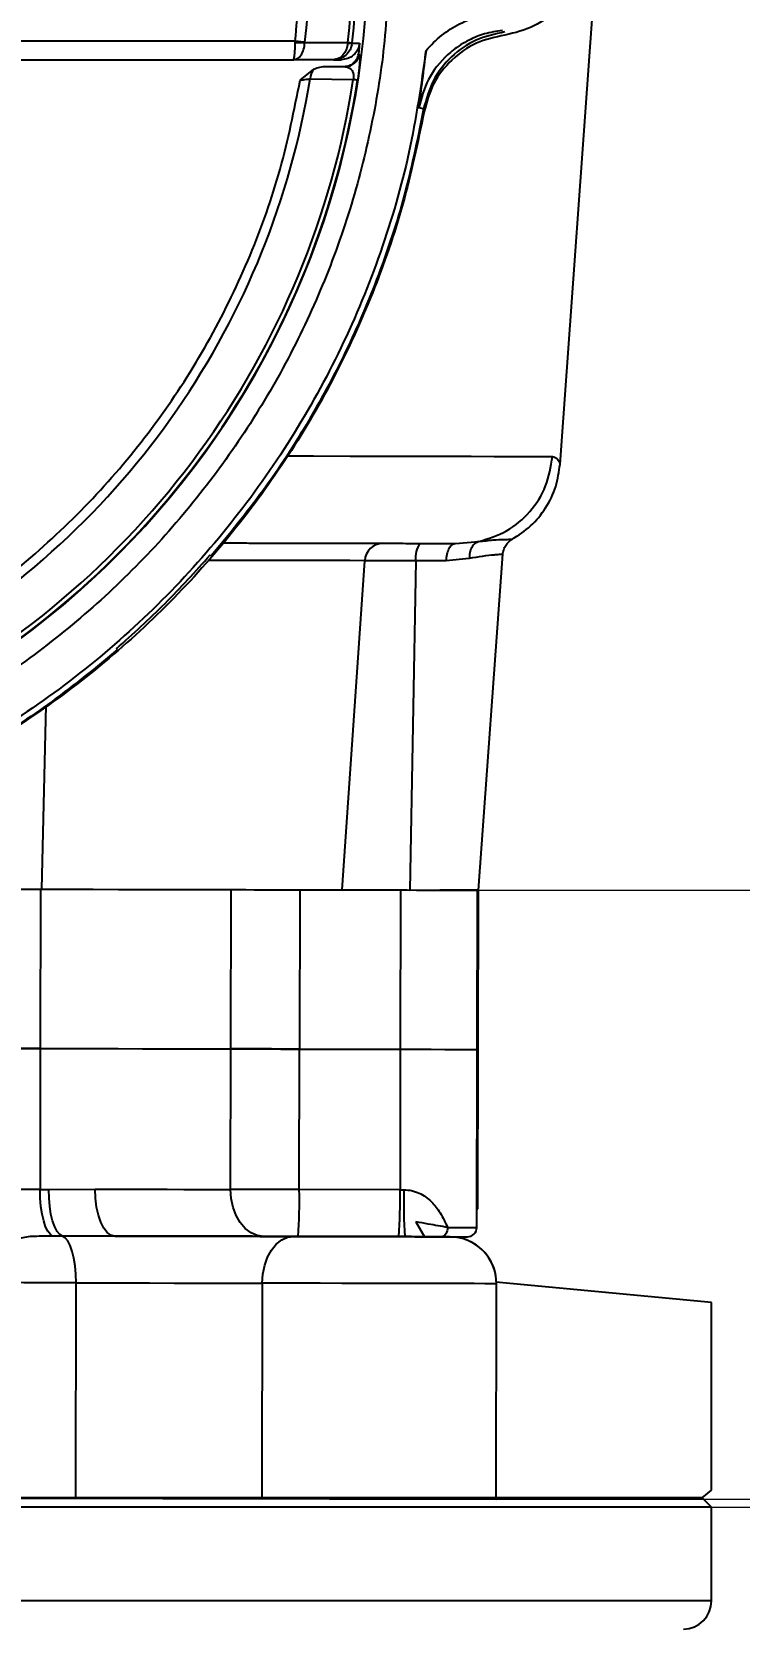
# Model space of a CAD drawing. Header units: millimetres. Extents: x 2003 to 4439, y 563 to 2285.
# Drawn here: x 2702.1 to 2777.6, y 1856.4 to 2026.8 of the extents above; entities that cross this region are included whole.
import ezdxf

# ---------------------------------------------------------------- set-up
doc = ezdxf.new("R2010")
doc.units = ezdxf.units.MM
doc.layers.add('AM_5', color=3, linetype='Continuous', lineweight=25)
doc.styles.add('SLDTEXTSTYLE1', font='txt.shx', dxfattribs={"width": 0.7, "bigfont": 'gbcbig.shx'})
doc.dimstyles.new('SLDDIMSTYLE12$0', dxfattribs={"dimtxt": 12, "dimasz": 10, "dimexe": 0, "dimexo": 0.0625, "dimgap": 0.875, "dimtad": 1, "dimdec": 1, "dimlfac": 1.8, "dimrnd": 1e-09, "dimzin": 12, "dimdsep": 46, "dimtxsty": 'SLDTEXTSTYLE1', "dimcen": 0.09, "dimdle": 8.16, "dimclrd": 3, "dimclre": 3, "dimadec": 0, "dimazin": 3, "dimtfac": 1, "dimtdec": 1, "dimtofl": 0, "dimtmove": 0, "dimatfit": 3, "dimfxl": 0, "dimfrac": 2, "dimtolj": 1, "dimlwd": 5, "dimlwe": 5, "dimarcsym": 0})

# ---------------------------------------------------------------- blocks, each defined once
blk = doc.blocks.new('*D46')
at = {"layer": 'AM_5', "color": 3, "lineweight": 5, "transparency": 16777216}
blk.add_line((2702.75, 2233.99), (2886.64, 2233.99), dxfattribs=at)
at = {"layer": 'AM_5', "color": 3, "linetype": 'Continuous', "lineweight": 5, "transparency": 16777216}
for p, q in [((2886.64, 2223.99), (2886.64, 1945.25)), ((2749.82, 1935.25), (2886.64, 1935.25))]:
    blk.add_line(p, q, dxfattribs=at)
at = {"layer": 'AM_5', "color": 3, "transparency": 16777216}
for points in [[(2884.98, 2223.99), (2888.31, 2223.99), (2886.64, 2233.99)], [(2884.98, 1945.25), (2888.31, 1945.25), (2886.64, 1935.25)]]:
    blk.add_solid(points, dxfattribs=at)
at = {"layer": 'Defpoints', "color": 0, "transparency": 16777216}
for p in [(2702.69, 2233.99), (2749.76, 1935.25), (2886.64, 1935.25)]:
    blk.add_point(p, dxfattribs=at)
at = {"layer": 'AM_5', "color": 0, "transparency": 16777216, "insert": (2879.77, 2084.62), "char_height": 12, "attachment_point": 5, "rotation": 90, "style": 'SLDTEXTSTYLE1'}
blk.add_mtext('\\A1;350', dxfattribs=at)
blk = doc.blocks.new('*D47')
at = {"layer": 'AM_5', "color": 3, "lineweight": 5, "transparency": 16777216}
blk.add_line((2749.64, 1935.25), (2885.99, 1935.25), dxfattribs=at)
at = {"layer": 'AM_5', "color": 3, "linetype": 'Continuous', "lineweight": 5, "transparency": 16777216}
for p, q in [((2885.99, 1925.25), (2885.99, 1880.25)), ((2750.42, 1870.25), (2885.99, 1870.25))]:
    blk.add_line(p, q, dxfattribs=at)
at = {"layer": 'AM_5', "color": 3, "transparency": 16777216}
for points in [[(2884.32, 1925.25), (2887.66, 1925.25), (2885.99, 1935.25)], [(2884.32, 1880.25), (2887.66, 1880.25), (2885.99, 1870.25)]]:
    blk.add_solid(points, dxfattribs=at)
at = {"layer": 'Defpoints', "color": 0, "transparency": 16777216}
for p in [(2749.58, 1935.25), (2750.36, 1870.25), (2885.99, 1870.25)]:
    blk.add_point(p, dxfattribs=at)
at = {"layer": 'AM_5', "color": 0, "transparency": 16777216, "insert": (2879.12, 1902.75), "char_height": 12, "attachment_point": 5, "rotation": 90, "style": 'SLDTEXTSTYLE1'}
blk.add_mtext('\\A1;40', dxfattribs=at)
blk = doc.blocks.new('*D60')
at = {"layer": 'AM_5', "color": 3, "lineweight": 5, "transparency": 16777216}
blk.add_line((2774.68, 1869.38), (2884.14, 1869.38), dxfattribs=at)
at = {"layer": 'AM_5', "color": 3, "linetype": 'Continuous', "lineweight": 5, "transparency": 16777216}
for p, q in [((2884.14, 1859.38), (2884.14, 1376.38)), ((2798.68, 1366.38), (2884.14, 1366.38))]:
    blk.add_line(p, q, dxfattribs=at)
at = {"layer": 'AM_5', "color": 3, "transparency": 16777216}
for points in [[(2882.48, 1859.38), (2885.81, 1859.38), (2884.14, 1869.38)], [(2882.48, 1376.38), (2885.81, 1376.38), (2884.14, 1366.38)]]:
    blk.add_solid(points, dxfattribs=at)
at = {"layer": 'Defpoints', "color": 0, "transparency": 16777216}
for p in [(2774.62, 1869.38), (2798.62, 1366.38), (2884.14, 1366.38)]:
    blk.add_point(p, dxfattribs=at)
at = {"layer": 'AM_5', "color": 0, "transparency": 16777216, "insert": (2877.27, 1617.88), "char_height": 12, "attachment_point": 5, "rotation": 90, "style": 'SLDTEXTSTYLE1'}
blk.add_mtext('\\A1;503', dxfattribs=at)

msp = doc.modelspace()

# ---------------------------------------------------------------- linework, layer by layer
at = {"color": 7, "linetype": 'Continuous', "lineweight": 25}
for p, q in [((2758.445, 1980.707), (2762.375, 2035.222)), ((2679.495, 2025.884), (2730.186, 2025.884)), ((2730.183, 2025.723), (2730.186, 2025.884)), ((2731.212, 2025.764), (2731.208, 2025.723)), ((2731.208, 2025.723), (2735.794, 2025.732)), ((2735.794, 2025.732), (2735.788, 2025.663)), ((2736.254, 2025.663), (2736.256, 2025.68)), ((2736.254, 2025.663), (2737.059, 2025.665)), ((2737.059, 2025.665), (2736.921, 2024.489)), ((2679.495, 2023.884), (2729.985, 2023.884)), ((2729.985, 2023.884), (2730.202, 2023.948)), ((2729.985, 2023.884), (2730.03, 2023.937)), ((2734.28, 2023.884), (2729.985, 2023.884)), ((2734.624, 2023.946), (2734.28, 2023.884)), ((2734.503, 2023.936), (2734.28, 2023.884)), ((2734.28, 2023.884), (2735.068, 2023.884)), ((2736.921, 2024.489), (2737.016, 2024.456)), ((2730.706, 2021.7), (2732.18, 2022.874)), ((2731.777, 2021.85), (2736.377, 2021.768)), ((2733.488, 2023.174), (2735.529, 2023.14)), ((2733.488, 2023.174), (2735.432, 2023.174)), ((2743.89, 2018.646), (2743.373, 2018.766)), ((2747.303, 1972.254), (2749.772, 1972.458)), ((2721.108, 1971.032), (2721.219, 1970.92)), ((2748.765, 1970.642), (2746.303, 1970.396)), ((2749.755, 1935.249), (2752.34, 1971.107)), ((2735.204, 1935.28), (2737.612, 1970.415)), ((2743.055, 1970.403), (2742.42, 1935.265)), ((2711.224, 1960.925), (2711.113, 1961.037)), ((2703.576, 1954.949), (2703.104, 1935.349)), ((2703.01, 1935.349), (2702.974, 1918.349)), ((2723.322, 1918.305), (2723.359, 1935.305)), ((2730.686, 1935.29), (2730.65, 1918.29)), ((2730.686, 1935.29), (2741.435, 1935.267)), ((2741.435, 1935.267), (2741.399, 1918.267)), ((2745.823, 1935.257), (2745.823, 1935.257)), ((2746.866, 1935.255), (2746.866, 1935.255)), ((2749.598, 1918.249), (2749.634, 1935.249)), ((2749.719, 1918.249), (2749.755, 1935.249)), ((2702.974, 1918.349), (2702.942, 1903.299)), ((2723.29, 1903.305), (2723.322, 1918.305)), ((2730.617, 1903.29), (2730.65, 1918.29)), ((2730.65, 1918.29), (2741.399, 1918.267)), ((2741.399, 1918.267), (2741.367, 1903.267)), ((2749.557, 1899.249), (2749.598, 1918.249)), ((2749.598, 1918.249), (2749.719, 1918.249)), ((2749.683, 1901.249), (2749.719, 1918.249)), ((2702.942, 1903.299), (2703.875, 1903.297)), ((2703.875, 1903.297), (2708.817, 1903.336)), ((2741.367, 1903.267), (2730.617, 1903.29)), ((2741.367, 1903.267), (2741.776, 1903.266)), ((2749.561, 1901.128), (2749.683, 1901.249)), ((2749.561, 1901.249), (2749.683, 1901.249)), ((2743.054, 1899.845), (2743.974, 1898.262)), ((2705.336, 1898.319), (2704.321, 1898.321)), ((2710.927, 1898.332), (2705.336, 1898.319)), ((2741.232, 1898.267), (2730.483, 1898.29)), ((2741.897, 1898.266), (2741.232, 1898.267)), ((2741.893, 1898.266), (2742.495, 1898.264)), ((2741.938, 1898.266), (2742.5, 1898.264)), ((2746.13, 1898.257), (2745.849, 1898.257)), ((2748.054, 1898.058), (2748.055, 1898.253)), ((2706.749, 1870.341), (2706.798, 1893.341)), ((2726.669, 1893.298), (2726.619, 1870.298)), ((2751.614, 1870.245), (2751.663, 1893.245)), ((2751.663, 1893.245), (2751.663, 1893.245)), ((2773.617, 1870.383), (2600.617, 1870.383)), ((2774.617, 1869.383), (2773.617, 1870.383)), ((2774.617, 1869.383), (2599.617, 1869.383)), ((2774.617, 1859.383), (2774.617, 1869.383)), ((2774.617, 1859.383), (2599.617, 1859.383))]:
    msp.add_line(p, q, dxfattribs=at)
at = {"linetype": 'ByBlock'}
for p, q in [((2774.613, 1891.222), (2751.587, 1893.393)), ((2774.613, 1871.192), (2774.613, 1891.222)), ((2622.619, 1870.52), (2751.614, 1870.245)), ((2773.617, 1870.383), (2774.613, 1871.192))]:
    msp.add_line(p, q, dxfattribs=at)
at = {"color": 7, "linetype": 'Continuous', "lineweight": 25, "flags": 128}
for points in [[(2730.186, 2025.884), (2730.327, 2025.867), (2730.467, 2025.851), (2730.604, 2025.835), (2730.738, 2025.819), (2730.867, 2025.804), (2730.989, 2025.79), (2731.104, 2025.776), (2731.212, 2025.764)], [(2735.794, 2025.732), (2735.892, 2025.721), (2735.979, 2025.711), (2736.056, 2025.702), (2736.121, 2025.695), (2736.174, 2025.689), (2736.215, 2025.685), (2736.242, 2025.682), (2736.256, 2025.68)], [(2735.432, 2023.174), (2735.486, 2023.155), (2735.529, 2023.14)], [(2736.837, 2021.696), (2736.823, 2021.699), (2736.796, 2021.703), (2736.755, 2021.709), (2736.703, 2021.717), (2736.638, 2021.727), (2736.561, 2021.739), (2736.474, 2021.753), (2736.377, 2021.768)], [(2729.437, 1981.595), (2732.121, 1981.589), (2736.055, 1981.581), (2739.726, 1981.573), (2743.116, 1981.566), (2746.206, 1981.559), (2748.979, 1981.553), (2751.421, 1981.548), (2753.517, 1981.543), (2755.258, 1981.54), (2756.633, 1981.537), (2757.635, 1981.535)], [(2737.612, 1970.415), (2736.025, 1970.418), (2734.088, 1970.422), (2731.815, 1970.427), (2729.223, 1970.432), (2726.33, 1970.439), (2723.157, 1970.445), (2720.904, 1970.45)], [(2743.055, 1970.403), (2742.134, 1970.405), (2741.255, 1970.407), (2740.434, 1970.409), (2739.684, 1970.41), (2739.016, 1970.412), (2738.443, 1970.413), (2737.972, 1970.414), (2737.612, 1970.415)], [(2746.303, 1970.396), (2745.919, 1970.397), (2745.528, 1970.398), (2745.131, 1970.399), (2744.726, 1970.399), (2744.316, 1970.4), (2743.9, 1970.401), (2743.48, 1970.402), (2743.055, 1970.403)], [(2696.436, 1935.363), (2696.83, 1935.362), (2697.369, 1935.361), (2698.042, 1935.359), (2698.84, 1935.358), (2699.751, 1935.356), (2700.76, 1935.354), (2701.852, 1935.351), (2703.01, 1935.349)], [(2703.01, 1935.349), (2705.846, 1935.343), (2708.616, 1935.337), (2711.313, 1935.331), (2713.925, 1935.325), (2716.445, 1935.32), (2718.862, 1935.315), (2721.17, 1935.31), (2723.359, 1935.305)], [(2723.359, 1935.305), (2724.11, 1935.304), (2724.927, 1935.302), (2725.8, 1935.3), (2726.721, 1935.298), (2727.68, 1935.296), (2728.667, 1935.294), (2729.672, 1935.292), (2730.686, 1935.29)], [(2741.435, 1935.267), (2743.113, 1935.263), (2744.725, 1935.26), (2746.201, 1935.257), (2747.474, 1935.254), (2748.488, 1935.252), (2749.2, 1935.25), (2749.576, 1935.249), (2749.601, 1935.249), (2749.273, 1935.25), (2748.607, 1935.251), (2747.633, 1935.254)], [(2747.633, 1935.254), (2747.053, 1935.255), (2746.563, 1935.256), (2746.172, 1935.257), (2745.884, 1935.257), (2745.704, 1935.258), (2745.633, 1935.258), (2745.673, 1935.258), (2745.823, 1935.257)], [(2745.823, 1935.257), (2745.989, 1935.257), (2746.145, 1935.257), (2746.29, 1935.256), (2746.426, 1935.256), (2746.551, 1935.256), (2746.667, 1935.256), (2746.772, 1935.255), (2746.866, 1935.255)], [(2746.866, 1935.255), (2748.15, 1935.253), (2749.082, 1935.251), (2749.622, 1935.249), (2749.755, 1935.249)], [(2702.974, 1918.349), (2701.816, 1918.351), (2700.724, 1918.354), (2699.715, 1918.356), (2698.804, 1918.358), (2698.006, 1918.359), (2697.332, 1918.361), (2696.794, 1918.362), (2696.399, 1918.363)], [(2696.399, 1918.363), (2696.794, 1918.362), (2697.332, 1918.361), (2698.006, 1918.359), (2698.804, 1918.358), (2699.715, 1918.356), (2700.724, 1918.354), (2701.816, 1918.351), (2702.974, 1918.349)], [(2702.974, 1918.349), (2705.809, 1918.343), (2708.58, 1918.337), (2711.276, 1918.331), (2713.889, 1918.326), (2716.408, 1918.32), (2718.826, 1918.315), (2721.133, 1918.31), (2723.322, 1918.305)], [(2702.974, 1918.349), (2705.809, 1918.343), (2708.58, 1918.337), (2711.276, 1918.331), (2713.889, 1918.326), (2716.408, 1918.32), (2718.826, 1918.315), (2721.133, 1918.31), (2723.322, 1918.305)], [(2730.65, 1918.29), (2729.636, 1918.292), (2728.631, 1918.294), (2727.643, 1918.296), (2726.684, 1918.298), (2725.763, 1918.3), (2724.89, 1918.302), (2724.074, 1918.304), (2723.322, 1918.305)], [(2723.322, 1918.305), (2724.074, 1918.304), (2724.89, 1918.302), (2725.763, 1918.3), (2726.684, 1918.298), (2727.643, 1918.296), (2728.631, 1918.294), (2729.636, 1918.292), (2730.65, 1918.29)], [(2741.399, 1918.267), (2743.077, 1918.263), (2744.689, 1918.26), (2746.164, 1918.257), (2747.437, 1918.254), (2748.452, 1918.252), (2749.163, 1918.25), (2749.54, 1918.249), (2749.598, 1918.249)], [(2741.399, 1918.267), (2743.077, 1918.263), (2744.689, 1918.26), (2746.164, 1918.257), (2747.437, 1918.254), (2748.452, 1918.252), (2749.163, 1918.25), (2749.54, 1918.249), (2749.598, 1918.249)], [(2704.321, 1898.321), (2704.043, 1898.497), (2703.78, 1898.834), (2703.541, 1899.322), (2703.334, 1899.944), (2703.165, 1900.678), (2703.041, 1901.501), (2702.966, 1902.385), (2702.942, 1903.299)], [(2705.336, 1898.319), (2705.042, 1898.494), (2704.763, 1898.832), (2704.51, 1899.32), (2704.29, 1899.942), (2704.112, 1900.676), (2703.98, 1901.499), (2703.9, 1902.383), (2703.875, 1903.297)], [(2710.927, 1898.332), (2710.513, 1898.429), (2710.116, 1898.714), (2709.75, 1899.177), (2709.43, 1899.799), (2709.168, 1900.558), (2708.974, 1901.423), (2708.855, 1902.361), (2708.817, 1903.336)], [(2708.817, 1903.336), (2710.808, 1903.332), (2712.754, 1903.328), (2714.652, 1903.324), (2716.497, 1903.32), (2718.287, 1903.316), (2720.018, 1903.312), (2721.687, 1903.309), (2723.29, 1903.305)], [(2726.819, 1898.298), (2726.129, 1898.395), (2725.465, 1898.681), (2724.854, 1899.145), (2724.319, 1899.768), (2723.881, 1900.526), (2723.556, 1901.391), (2723.356, 1902.33), (2723.29, 1903.305)], [(2730.617, 1903.29), (2729.604, 1903.292), (2728.598, 1903.294), (2727.611, 1903.296), (2726.652, 1903.298), (2725.731, 1903.3), (2724.858, 1903.302), (2724.042, 1903.304), (2723.29, 1903.305)], [(2746.437, 1899.256), (2746.424, 1899.061), (2746.389, 1898.873), (2746.333, 1898.701), (2746.256, 1898.549), (2746.164, 1898.425), (2746.058, 1898.333), (2745.944, 1898.276), (2745.825, 1898.257)], [(2746.437, 1899.256), (2747.623, 1899.253), (2748.557, 1899.251), (2749.198, 1899.25), (2749.52, 1899.249), (2749.557, 1899.249)], [(2706.798, 1893.341), (2706.773, 1894.255), (2706.693, 1895.138), (2706.561, 1895.961), (2706.383, 1896.696), (2706.163, 1897.317), (2705.91, 1897.805), (2705.631, 1898.143), (2705.336, 1898.319)], [(2726.669, 1893.298), (2726.735, 1894.273), (2726.926, 1895.211), (2727.236, 1896.075), (2727.652, 1896.831), (2728.158, 1897.452), (2728.735, 1897.913), (2729.361, 1898.196), (2730.011, 1898.291)], [(2743.985, 1898.261), (2745.283, 1898.258), (2745.587, 1898.258)], [(2746.305, 1898.256), (2746.41, 1898.256), (2747.276, 1898.254), (2747.833, 1898.253), (2748.052, 1898.253), (2748.055, 1898.253)], [(2706.798, 1893.341), (2705.414, 1893.344), (2704.018, 1893.346), (2702.613, 1893.349), (2701.199, 1893.353), (2699.776, 1893.356), (2698.346, 1893.359), (2696.909, 1893.362), (2695.466, 1893.365)], [(2706.798, 1893.341), (2709.359, 1893.335), (2711.989, 1893.329), (2714.644, 1893.324), (2717.276, 1893.318), (2719.838, 1893.313), (2722.286, 1893.307), (2724.576, 1893.303), (2726.669, 1893.298)], [(2751.663, 1893.245), (2751.592, 1893.245), (2751.179, 1893.246), (2750.408, 1893.247), (2749.297, 1893.25), (2747.874, 1893.253), (2746.174, 1893.256), (2744.239, 1893.26), (2742.117, 1893.265), (2739.86, 1893.27), (2737.524, 1893.275), (2735.167, 1893.28), (2732.847, 1893.285), (2730.621, 1893.29), (2728.545, 1893.294), (2726.669, 1893.298)]]:
    msp.add_lwpolyline(points, dxfattribs=at)
at = {"color": 7, "linetype": 'Continuous', "lineweight": 25}
for centre, radius, start, end in [((2646.47, 2035.674), 91.48, 295.79271, 180), ((2646.47, 2035.674), 90.341, 353.64897, 186.35103), ((2646.47, 2035.674), 89.875, 353.64897, 186.35103), ((2646.47, 2035.674), 85.319, 353.33017, 186.66983), ((2730.696, 2040.046), 14.332, 267.94983, 272.05042), ((2736.021, 2027.488), 1.84, 262.7292, 277.27215), ((2735.527, 2024.64), 1.5, 270.08724, 352.92929), ((2646.47, 2035.674), 90.976, 296.50811, 351.20762), ((2646.47, 2035.674), 86.42, 299.88973, 350.7957), ((2733.537, 2021.748), 1.764, 140.3012, 176.66464), ((2646.47, 2035.674), 91.441, 295.84596, 351.20762), ((2739.553, 1970.328), 1.943, 91.26442, 177.45771), ((2745.397, 1970.812), 2.377, 142.39242, 189.89938), ((2680.144, 1902.148), 50.487, 355.6169, 1.29537), ((2690.893, 1902.125), 50.487, 355.6169, 1.29537), ((2789.352, 1901.915), 47.595, 178.37363, 184.39756), ((2748.557, 1899.251), 1, 269.87751, 359.87751), ((2746.663, 1893.255), 5, 359.87751, 89.87751), ((2746.663, 1893.256), 5, 359.87751, 73.80953), ((2771.617, 1859.383), 3, 270, 0)]:
    msp.add_arc(centre, radius, start, end, dxfattribs=at)
for points in [[(2730.186, 2025.884), (2730.44, 2028.837), (2730.949, 2034.743), (2730.525, 2043.642), (2729.234, 2052.444), (2727.005, 2061.063), (2723.886, 2069.398), (2719.906, 2077.36), (2715.111, 2084.857), (2709.552, 2091.809), (2703.293, 2098.137), (2696.403, 2103.771), (2688.958, 2108.649), (2681.041, 2112.714), (2672.74, 2115.929), (2664.147, 2118.234), (2655.358, 2119.689), (2649.433, 2119.87), (2646.47, 2119.96)], [(2740.21, 2035.674), (2740.123, 2032.607), (2739.949, 2026.471), (2738.546, 2017.357), (2736.321, 2008.419), (2733.213, 1999.744), (2729.275, 1991.414), (2724.537, 1983.511), (2719.049, 1976.11), (2712.861, 1969.283), (2706.034, 1963.096), (2698.633, 1957.607), (2690.73, 1952.87), (2682.4, 1948.931), (2673.725, 1945.823), (2664.787, 1943.598), (2655.673, 1942.195), (2649.538, 1942.021), (2646.47, 1941.934)], [(2752.567, 2026.517), (2751.526, 2026.291), (2749.443, 2025.837), (2746.804, 2023.96), (2744.788, 2021.426), (2744.223, 2019.37), (2743.941, 2018.342)], [(2744.144, 2024.885), (2743.619, 2021.233), (2742.571, 2013.93), (2739.452, 2003.287), (2735.244, 1993.044), (2729.888, 1983.343), (2723.484, 1974.304), (2716.102, 1966.042), (2707.84, 1958.661), (2698.801, 1952.256), (2689.1, 1946.901), (2678.857, 1942.693), (2668.214, 1939.573), (2660.911, 1938.525), (2657.259, 1938.001)], [(2743.941, 2018.342), (2743.255, 2015.048), (2741.882, 2008.46), (2738.561, 1998.907), (2734.357, 1989.724), (2729.222, 1981.021), (2723.232, 1972.884), (2716.445, 1965.4), (2708.931, 1958.644), (2700.769, 1952.69), (2692.044, 1947.591), (2682.843, 1943.427), (2673.277, 1940.147), (2666.682, 1938.803), (2663.385, 1938.13)], [(2743.89, 2018.646), (2743.302, 2015.733), (2742.126, 2009.905), (2739.373, 2001.411), (2735.926, 1993.182), (2731.726, 1985.311), (2726.881, 1977.81), (2723.106, 1973.217), (2721.219, 1970.92)], [(2749.772, 1972.458), (2750.798, 1972.776), (2752.849, 1973.41), (2755.325, 1975.557), (2757.104, 1978.322), (2757.458, 1980.464), (2757.635, 1981.535)], [(2711.113, 1961.037), (2712.868, 1962.613), (2716.379, 1965.766), (2719.531, 1969.276), (2721.108, 1971.032)], [(2746.303, 1970.396), (2746.326, 1970.644), (2746.372, 1971.14), (2746.607, 1971.75), (2746.928, 1972.173), (2747.178, 1972.227), (2747.303, 1972.254)], [(2711.224, 1960.925), (2708.927, 1959.038), (2704.334, 1955.264), (2696.834, 1950.419), (2688.963, 1946.218), (2680.734, 1942.771), (2672.239, 1940.018), (2666.412, 1938.843), (2663.498, 1938.255)], [(2735.204, 1935.28), (2735.531, 1935.279), (2736.185, 1935.278), (2737.886, 1935.274), (2739.975, 1935.27), (2741.605, 1935.266), (2742.42, 1935.265)], [(2744.39, 1898.26), (2743.849, 1898.261), (2742.767, 1898.264), (2742.187, 1898.265), (2741.897, 1898.266)]]:
    msp.add_open_spline(points, degree=3, dxfattribs=at)
for points, knots in [([(2760.468, 2035.44), (2760.469, 2035.437), (2760.661, 2034.372), (2759.977, 2032.163), (2758.375, 2029.365), (2755.749, 2027.254), (2753.628, 2026.763), (2752.567, 2026.517)], [0, 0, 0, 0, 0.0007305, 0.2505479, 0.5003652, 0.7501826, 1, 1, 1, 1]), ([(2744.144, 2024.885), (2744.677, 2025.437), (2745.742, 2026.539), (2747.699, 2027.759), (2749.828, 2028.645), (2751.342, 2028.874), (2752.102, 2028.989)], [0, 0, 0, 0, 0.250755, 0.4999887, 0.7492331, 1, 1, 1, 1]), ([(2752.29, 2026.998), (2751.65, 2026.901), (2750.426, 2026.717), (2748.947, 2026.115), (2747.858, 2025.5), (2747.092, 2024.958), (2745.804, 2023.863), (2744.225, 2021.904), (2743.653, 2019.797), (2743.373, 2018.766)], [0, 0, 0, 0, 0.1490589, 0.284486, 0.365253, 0.4374072, 0.5004523, 0.7554674, 1, 1, 1, 1]), ([(2752.541, 2026.849), (2751.495, 2026.622), (2749.406, 2026.17), (2746.758, 2024.292), (2744.737, 2021.747), (2744.172, 2019.681), (2743.89, 2018.646)], [0, 0, 0, 0, 0.2500652, 0.4994456, 0.7493864, 1, 1, 1, 1]), ([(2730.03, 2023.937), (2730.043, 2023.975), (2730.075, 2024.073), (2730.126, 2024.416), (2730.169, 2024.992), (2730.178, 2025.485), (2730.183, 2025.723)], [0, 0, 0, 0, 0.1602203, 0.4085032, 0.7134055, 1, 1, 1, 1]), ([(2730.202, 2023.948), (2730.275, 2023.964), (2730.498, 2024.011), (2730.82, 2024.369), (2731.118, 2024.964), (2731.178, 2025.469), (2731.208, 2025.723)], [0, 0, 0, 0, 0.1384854, 0.4189741, 0.7062785, 1, 1, 1, 1]), ([(2735.788, 2025.663), (2735.747, 2025.415), (2735.663, 2024.925), (2735.295, 2024.349), (2734.889, 2023.999), (2734.605, 2023.953), (2734.503, 2023.936)], [0, 0, 0, 0, 0.287269, 0.5687714, 0.8436672, 1, 1, 1, 1]), ([(2736.254, 2025.663), (2736.199, 2025.415), (2736.091, 2024.925), (2735.609, 2024.35), (2735.094, 2024.006), (2734.741, 2023.961), (2734.624, 2023.946)], [0, 0, 0, 0, 0.29336, 0.5808309, 0.8615553, 1, 1, 1, 1]), ([(2737.059, 2025.665), (2737.006, 2025.425), (2736.901, 2024.946), (2736.431, 2024.364), (2735.8, 2023.962), (2735.312, 2023.91), (2735.068, 2023.884)], [0, 0, 0, 0, 0.2499161, 0.4998772, 0.7499002, 1, 1, 1, 1]), ([(2735.432, 2023.174), (2735.613, 2023.193), (2735.975, 2023.231), (2736.445, 2023.527), (2736.798, 2023.956), (2736.88, 2024.311), (2736.921, 2024.489)], [0, 0, 0, 0, 0.2499186, 0.499876, 0.7499727, 1, 1, 1, 1]), ([(2737.016, 2024.456), (2737.036, 2024.422), (2737.074, 2024.356), (2737.074, 2023.929), (2737.044, 2023.424), (2736.998, 2022.92), (2736.931, 2022.338), (2736.868, 2021.906), (2736.837, 2021.696)], [0, 0, 0, 0, 0.2597332, 0.4990196, 0.627221, 0.751249, 0.8793266, 1, 1, 1, 1]), ([(2743.373, 2018.766), (2743.51, 2019.737), (2743.782, 2021.67), (2744.024, 2023.817), (2744.144, 2024.885)], [0, 0, 0, 0, 0.5024427, 1, 1, 1, 1]), ([(2730.706, 2021.7), (2730.822, 2021.717), (2731.037, 2021.75), (2731.414, 2021.803), (2731.636, 2021.832), (2731.777, 2021.85)], [0, 0, 0, 0, 0.2980881, 0.5536014, 1, 1, 1, 1]), ([(2732.18, 2022.874), (2732.39, 2022.963), (2732.808, 2023.14), (2733.262, 2023.162), (2733.488, 2023.174)], [0, 0, 0, 0, 0.5015357, 1, 1, 1, 1]), ([(2735.529, 2023.14), (2735.737, 2023.099), (2736.048, 2023.038), (2736.302, 2022.68), (2736.368, 2022.475), (2736.396, 2022.371), (2736.414, 2022.249), (2736.416, 2022.15), (2736.416, 2022.147), (2736.416, 2022.14), (2736.417, 2022.11), (2736.416, 2022.043), (2736.408, 2021.923), (2736.388, 2021.825), (2736.377, 2021.768)], [0, 0, 0, 0, 0.4990723, 0.7485008, 0.7530832, 0.7903547, 0.8864775, 0.8865497, 0.8870969, 0.8885968, 0.8942193, 0.9157279, 0.950596, 1, 1, 1, 1]), ([(2688.754, 1961.602), (2690.932, 1962.876), (2695.917, 1965.79), (2702.982, 1971.444), (2709.946, 1978.276), (2716.065, 1985.886), (2721.288, 1994.134), (2725.516, 2002.929), (2728.793, 2012.137), (2730.068, 2018.512), (2730.706, 2021.7)], [0, 0, 0, 0, 0.0998488, 0.2284418, 0.3570349, 0.4856279, 0.6142209, 0.7428139, 0.871407, 1, 1, 1, 1]), ([(2757.635, 1981.535), (2757.831, 1981.474), (2758.23, 1981.35), (2758.438, 1980.733), (2758.423, 1980.778), (2758.418, 1980.793)], [0, 0, 0, 0, 0.395472, 0.8035087, 1, 1, 1, 1]), ([(2753.307, 1972.677), (2754, 1973.127), (2755.402, 1974.038), (2756.989, 1976.014), (2758.098, 1978.275), (2758.331, 1979.909), (2758.446, 1980.711)], [0, 0, 0, 0, 0.2484535, 0.5031786, 0.7562396, 1, 1, 1, 1]), ([(2722.477, 1972.307), (2722.746, 1972.307), (2723.608, 1972.305), (2725.017, 1972.302), (2726.703, 1972.298), (2728.336, 1972.295), (2729.919, 1972.291), (2732.351, 1972.286), (2735.356, 1972.28), (2738.583, 1972.273), (2741.163, 1972.267), (2743.369, 1972.263), (2745.131, 1972.259), (2746.459, 1972.256), (2747.042, 1972.255), (2747.303, 1972.254)], [0, 0, 0, 0, 0.0210906, 0.0677138, 0.114337, 0.1609602, 0.2075834, 0.2542066, 0.3834577, 0.5024197, 0.6110909, 0.7094695, 0.8246117, 0.9214568, 1, 1, 1, 1]), ([(2749.772, 1972.458), (2749.63, 1972.404), (2749.338, 1972.291), (2749.001, 1971.862), (2748.785, 1971.293), (2748.771, 1970.855), (2748.765, 1970.642)], [0, 0, 0, 0, 0.2428888, 0.5, 0.7571112, 1, 1, 1, 1]), ([(2749.772, 1972.458), (2750.309, 1972.522), (2751.361, 1972.646), (2752.51, 1972.682), (2753.165, 1972.702), (2753.434, 1972.707), (2753.357, 1972.705), (2753.357, 1972.705)], [0, 0, 0, 0, 0.2613439, 0.5116232, 0.7559295, 0.9994915, 1, 1, 1, 1]), ([(2752.34, 1971.104), (2752.363, 1971.265), (2752.41, 1971.592), (2752.631, 1972.043), (2752.945, 1972.435), (2753.221, 1972.616), (2753.357, 1972.705)], [0, 0, 0, 0, 0.2461448, 0.5, 0.7538552, 1, 1, 1, 1]), ([(2752.339, 1971.104), (2752.34, 1971.104), (2752.382, 1971.107), (2752.278, 1971.099), (2752.115, 1971.084), (2751.815, 1971.057), (2751.25, 1970.999), (2750.305, 1970.907), (2749.236, 1970.723), (2748.765, 1970.642)], [0, 0, 0, 0, 0.0002751, 0.1318815, 0.2590422, 0.3817617, 0.5000467, 0.7799577, 1, 1, 1, 1]), ([(2702.942, 1903.299), (2702.099, 1903.297), (2700.553, 1903.295), (2698.651, 1903.227), (2697.173, 1903.092), (2696.635, 1902.867), (2696.366, 1902.754)], [0, 0, 0, 0, 0.2724679, 0.5000458, 0.7503555, 1, 1, 1, 1]), ([(2741.776, 1903.266), (2742.057, 1903.248), (2742.623, 1903.212), (2743.41, 1902.935), (2744.122, 1902.521), (2744.915, 1901.84), (2745.747, 1900.764), (2746.196, 1899.782), (2746.437, 1899.256)], [0, 0, 0, 0, 0.12447381, 0.25096604, 0.37147488, 0.50010394, 0.73217742, 1, 1, 1, 1]), ([(2746.437, 1899.256), (2746.097, 1899.307), (2745.396, 1899.413), (2744.364, 1899.62), (2743.511, 1899.767), (2743.054, 1899.845)], [0, 0, 0, 0, 0.3043315, 0.6280366, 1, 1, 1, 1]), ([(2704.321, 1898.321), (2703.652, 1898.317), (2702.648, 1898.312), (2701.447, 1898.246), (2700.999, 1898.115), (2700.776, 1898.049)], [0, 0, 0, 0, 0.5005553, 0.7509565, 1, 1, 1, 1]), ([(2726.819, 1898.298), (2725.235, 1898.301), (2722.066, 1898.308), (2716.72, 1898.319), (2712.857, 1898.328), (2710.927, 1898.332)], [0, 0, 0, 0, 0.33323265, 0.66675484, 1, 1, 1, 1]), ([(2710.927, 1898.332), (2712.632, 1898.328), (2716.081, 1898.321), (2721.172, 1898.31), (2725.97, 1898.3), (2728.673, 1898.294), (2730.011, 1898.291)], [0, 0, 0, 0, 0.2473128, 0.5, 0.7526872, 1, 1, 1, 1]), ([(2730.483, 1898.29), (2730.148, 1898.291), (2729.47, 1898.292), (2728.489, 1898.294), (2727.575, 1898.296), (2727.069, 1898.297), (2726.819, 1898.298)], [0, 0, 0, 0, 0.2474109, 0.5, 0.7525891, 1, 1, 1, 1]), ([(2730.011, 1898.291), (2730.466, 1898.29), (2731.402, 1898.288), (2733.069, 1898.284), (2734.91, 1898.28), (2736.856, 1898.276), (2738.794, 1898.272), (2740.619, 1898.268), (2742.243, 1898.265), (2743.638, 1898.262), (2744.817, 1898.259), (2745.763, 1898.257), (2746.418, 1898.256), (2746.721, 1898.255), (2746.644, 1898.255), (2746.197, 1898.256), (2745.455, 1898.258), (2744.739, 1898.26), (2744.39, 1898.26)], [0, 0, 0, 0, 0.05866097, 0.12049309, 0.184636, 0.25, 0.315364, 0.37950691, 0.44133903, 0.5, 0.55866097, 0.62049309, 0.684636, 0.75, 0.815364, 0.87950691, 0.94133903, 1, 1, 1, 1]), ([(2745.825, 1898.257), (2745.616, 1898.258), (2745.205, 1898.259), (2744.593, 1898.26), (2744.186, 1898.261), (2743.968, 1898.261)], [0, 0, 0, 0, 0.3217307, 0.6356386, 1, 1, 1, 1]), ([(2745.825, 1898.257), (2746.182, 1898.257), (2746.904, 1898.255), (2747.724, 1898.253), (2748.28, 1898.252), (2748.55, 1898.251), (2748.527, 1898.252), (2748.519, 1898.252)], [0, 0, 0, 0, 0.2214261, 0.4475745, 0.6737229, 0.895149, 1, 1, 1, 1])]:
    msp.add_open_spline(points, degree=3, knots=knots, dxfattribs=at)

# ---------------------------------------------------------------- dimensions: what is measured, and where the dimension line sits
at = {"layer": 'AM_5'}
for base, p1, p2, text, picture, middle in [((2886.643, 1935.249), (2702.688, 2233.99), (2749.755, 1935.249), '350', '*D46', (2879.768, 2084.619)), ((2885.991, 1870.247), (2749.576, 1935.249), (2750.359, 1870.247), '40', '*D47', (2879.116, 1902.748))]:
    dim = msp.add_linear_dim(base=base, p1=p1, p2=p2, angle=90, text=text, dimstyle='SLDDIMSTYLE12$0', override={"dimlfac": 1, "dimpost": ''}, dxfattribs=at)
    dim.commit()
    dim.dimension.update_dxf_attribs({"geometry": picture, "text_midpoint": middle})
dim = msp.add_linear_dim(base=(2884.145, 1366.383), p1=(2774.617, 1869.383), p2=(2798.617, 1366.383), angle=90, dimstyle='SLDDIMSTYLE12$0', override={"dimlfac": 1}, dxfattribs=at)
dim.commit()
dim.dimension.update_dxf_attribs({"geometry": '*D60', "text_midpoint": (2877.27, 1617.883)})

doc.saveas('drawing.dxf')
